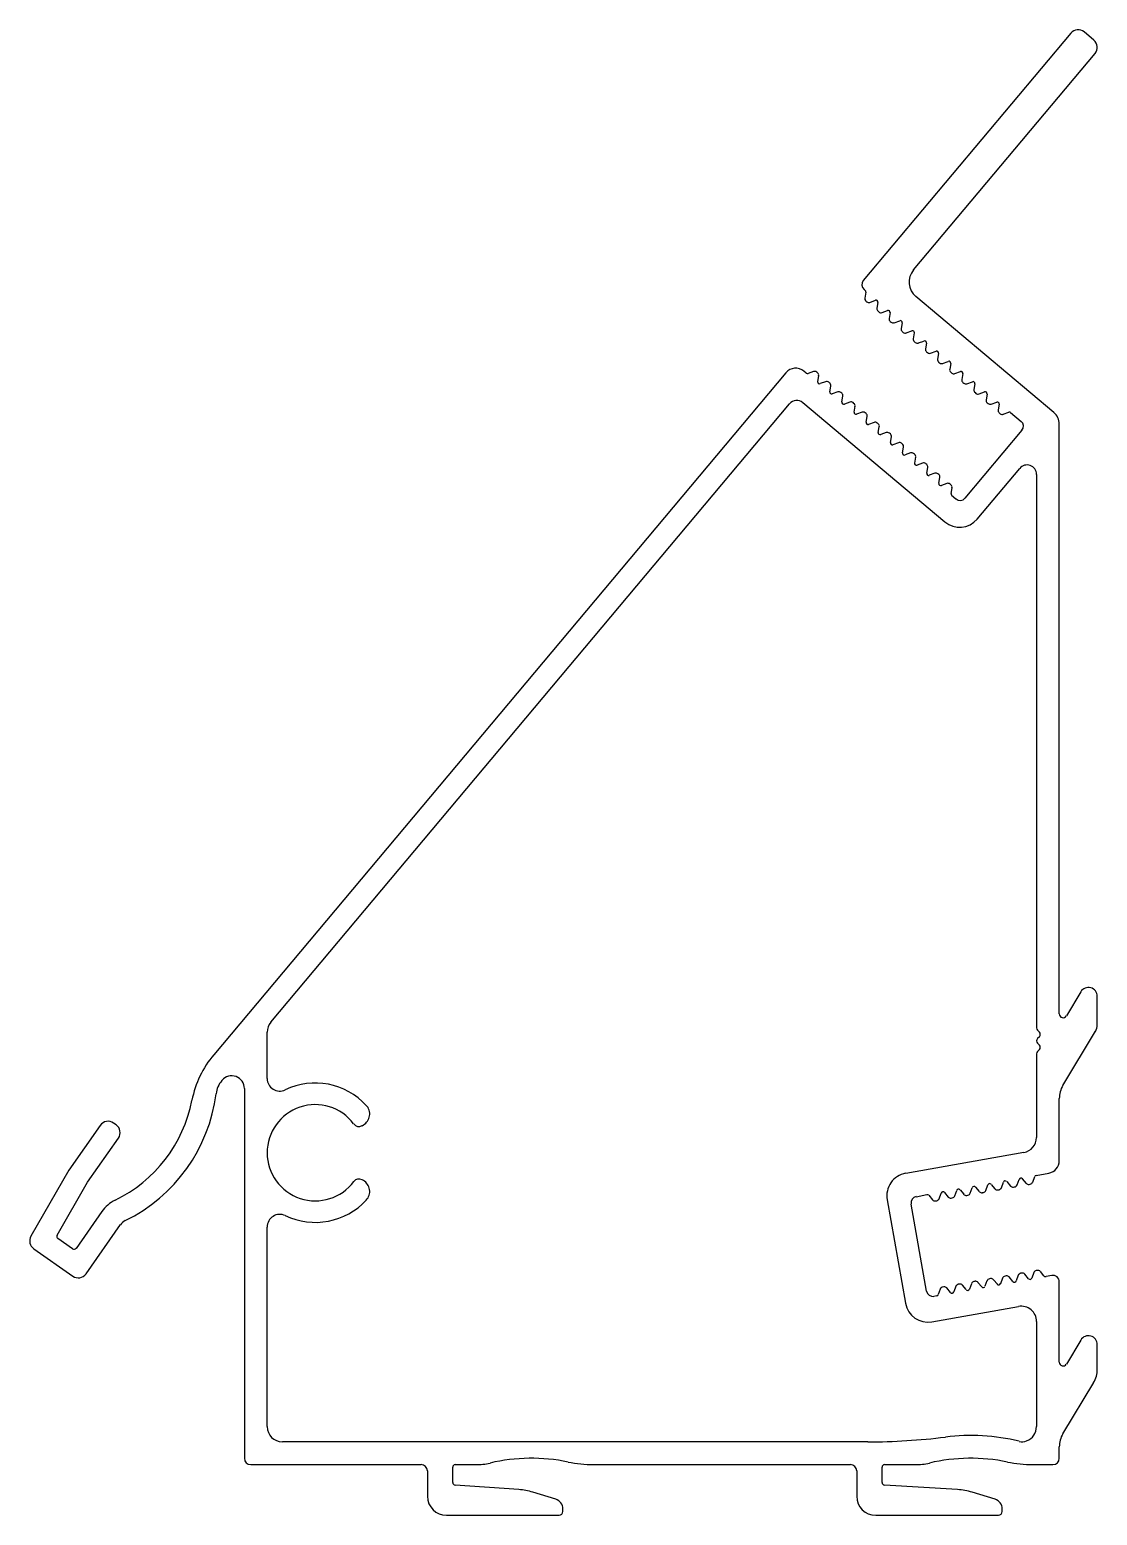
# Model space of a CAD drawing. Extents: x 2810 to 2894, y 1386 to 1503.
import ezdxf

# ---------------------------------------------------------------- set-up
doc = ezdxf.new("R2010")
doc.units = 0
doc.layers.add('MAAT', color=1, linetype='CONTINUOUS')

msp = doc.modelspace()

# ---------------------------------------------------------------- linework, layer by layer
at = {"layer": 'MAAT', "color": 0}
for p, q in [((2892.07, 1502.81), (2875.68, 1483.27)), ((2893.89, 1502.26), (2893.13, 1502.9)), ((2879.65, 1484.11), (2893.99, 1501.2)), ((2875.74, 1482.57), (2875.83, 1482.48)), ((2875.88, 1482.34), (2875.8, 1481.89)), ((2875.89, 1481.65), (2875.96, 1481.59)), ((2876.21, 1481.55), (2876.64, 1481.71)), ((2890.73, 1472.85), (2879.83, 1482)), ((2876.84, 1481.54), (2876.76, 1481.09)), ((2876.85, 1480.85), (2876.92, 1480.79)), ((2877.17, 1480.75), (2877.6, 1480.9)), ((2877.8, 1480.74), (2877.72, 1480.28)), ((2877.8, 1480.05), (2877.88, 1479.99)), ((2878.12, 1479.94), (2878.56, 1480.1)), ((2878.76, 1479.93), (2878.68, 1479.48)), ((2879.08, 1479.14), (2879.52, 1479.3)), ((2878.76, 1479.24), (2878.84, 1479.18)), ((2879.71, 1479.13), (2879.63, 1478.67)), ((2879.72, 1478.44), (2879.79, 1478.38)), ((2880.04, 1478.34), (2880.47, 1478.49)), ((2880.67, 1478.33), (2880.59, 1477.87)), ((2880.68, 1477.64), (2880.75, 1477.58)), ((2881, 1477.53), (2881.43, 1477.69)), ((2881.63, 1477.52), (2881.55, 1477.07)), ((2869.57, 1475.99), (2824.38, 1422.14)), ((2871.17, 1475.95), (2870.98, 1476.12)), ((2871.75, 1476.09), (2871.32, 1475.93)), ((2872.07, 1475.98), (2872, 1476.04)), ((2872.08, 1475.29), (2872.16, 1475.75)), ((2881.63, 1476.83), (2881.71, 1476.77)), ((2881.95, 1476.73), (2882.39, 1476.89)), ((2882.59, 1476.72), (2882.51, 1476.26)), ((2882.59, 1476.03), (2882.67, 1475.97)), ((2882.91, 1475.92), (2883.35, 1476.08)), ((2883.54, 1475.92), (2883.46, 1475.46)), ((2872.71, 1475.28), (2872.27, 1475.13)), ((2873.03, 1475.18), (2872.95, 1475.24)), ((2873.03, 1474.49), (2873.11, 1474.94)), ((2883.55, 1475.23), (2883.62, 1475.16)), ((2883.87, 1475.12), (2884.3, 1475.28)), ((2884.5, 1475.11), (2884.42, 1474.66)), ((2828.88, 1424.7), (2869.86, 1473.53)), ((2870.91, 1473.63), (2882.13, 1464.21)), ((2873.67, 1474.48), (2873.23, 1474.32)), ((2873.99, 1474.37), (2873.91, 1474.44)), ((2873.99, 1473.69), (2874.07, 1474.14)), ((2874.62, 1473.68), (2874.19, 1473.52)), ((2874.94, 1473.57), (2874.87, 1473.63)), ((2884.51, 1474.42), (2884.58, 1474.36)), ((2884.83, 1474.32), (2885.26, 1474.48)), ((2885.46, 1474.31), (2885.38, 1473.85)), ((2885.47, 1473.62), (2885.54, 1473.56)), ((2885.78, 1473.51), (2886.22, 1473.67)), ((2886.42, 1473.51), (2886.34, 1473.05)), ((2874.95, 1472.88), (2875.03, 1473.34)), ((2875.58, 1472.87), (2875.15, 1472.71)), ((2875.9, 1472.77), (2875.83, 1472.83)), ((2875.91, 1472.08), (2875.99, 1472.53)), ((2886.42, 1472.82), (2886.5, 1472.75)), ((2886.74, 1472.71), (2887.18, 1472.87)), ((2887.32, 1472.84), (2888.15, 1472.15)), ((2876.54, 1472.07), (2876.1, 1471.91)), ((2876.86, 1471.96), (2876.79, 1472.03)), ((2876.86, 1471.27), (2876.94, 1471.73)), ((2877.5, 1471.27), (2877.06, 1471.11)), ((2877.82, 1471.16), (2877.74, 1471.22)), ((2888.21, 1471.45), (2883.71, 1466.09)), ((2891.16, 1425.36), (2891.16, 1471.93)), ((2877.82, 1470.47), (2877.9, 1470.93)), ((2878.45, 1470.46), (2878.02, 1470.3)), ((2878.77, 1470.36), (2878.7, 1470.42)), ((2878.78, 1469.67), (2878.86, 1470.12)), ((2879.41, 1469.66), (2878.98, 1469.5)), ((2879.73, 1469.55), (2879.66, 1469.62)), ((2879.74, 1468.86), (2879.82, 1469.32)), ((2880.37, 1468.86), (2879.94, 1468.7)), ((2880.69, 1468.75), (2880.62, 1468.81)), ((2880.69, 1468.06), (2880.77, 1468.52)), ((2881.33, 1468.05), (2880.89, 1467.89)), ((2881.65, 1467.95), (2881.57, 1468.01)), ((2881.65, 1467.26), (2881.73, 1467.71)), ((2884.67, 1464.43), (2888.04, 1468.44)), ((2889.36, 1467.96), (2889.36, 1424.25)), ((2882.28, 1467.25), (2881.85, 1467.09)), ((2882.6, 1467.14), (2882.53, 1467.2)), ((2882.61, 1466.45), (2882.69, 1466.91)), ((2883, 1466.02), (2882.66, 1466.31)), ((2892.86, 1427.11), (2891.72, 1425.21)), ((2894.16, 1424.5), (2894.16, 1426.75)), ((2828.6, 1420.26), (2828.6, 1423.93)), ((2889.44, 1424.07), (2889.59, 1423.92)), ((2889.59, 1423.56), (2889.44, 1423.41)), ((2889.44, 1423.06), (2889.59, 1422.9)), ((2891.45, 1419.71), (2894.02, 1423.99)), ((2889.36, 1422.21), (2889.36, 1415.6)), ((2889.59, 1422.55), (2889.44, 1422.39)), ((2825.02, 1420.1), (2825.03, 1420.11)), ((2826.8, 1419.47), (2826.8, 1390.27)), ((2891.16, 1413.77), (2891.16, 1418.68)), ((2815.42, 1416.56), (2812.94, 1413.01)), ((2816.67, 1416.6), (2816.47, 1416.74)), ((2836.1, 1416.53), (2836.2, 1416.59)), ((2814.42, 1412.07), (2816.86, 1415.56)), ((2888.37, 1414.42), (2879.03, 1412.77)), ((2812.94, 1413.01), (2809.95, 1407.8)), ((2889.06, 1412.08), (2889.22, 1412.51)), ((2889.33, 1412.61), (2890.34, 1412.78)), ((2812.01, 1407.88), (2814.42, 1412.07)), ((2836.2, 1412.2), (2836.1, 1412.26)), ((2881.67, 1410.77), (2881.83, 1411.21)), ((2882.09, 1411.25), (2882.38, 1410.9)), ((2882.9, 1410.99), (2883.06, 1411.42)), ((2883.32, 1411.47), (2883.61, 1411.12)), ((2884.13, 1411.21), (2884.29, 1411.64)), ((2884.55, 1411.69), (2884.84, 1411.33)), ((2885.08, 1411.25), (2885.17, 1411.26)), ((2885.36, 1411.42), (2885.52, 1411.86)), ((2885.78, 1411.9), (2886.07, 1411.55)), ((2886.31, 1411.46), (2886.4, 1411.48)), ((2886.6, 1411.64), (2886.75, 1412.08)), ((2887.01, 1412.12), (2887.31, 1411.77)), ((2887.54, 1411.68), (2887.63, 1411.7)), ((2887.83, 1411.86), (2887.98, 1412.29)), ((2888.24, 1412.34), (2888.54, 1411.98)), ((2888.77, 1411.9), (2888.87, 1411.92)), ((2877.57, 1410.69), (2879.01, 1402.51)), ((2880.67, 1403.46), (2879.46, 1410.35)), ((2879.86, 1410.93), (2880.71, 1411.09)), ((2880.85, 1411.04), (2881.15, 1410.68)), ((2881.39, 1410.6), (2881.48, 1410.61)), ((2882.62, 1410.81), (2882.71, 1410.83)), ((2883.85, 1411.03), (2883.94, 1411.05)), ((2815.54, 1409.75), (2813.51, 1406.85)), ((2814.3, 1404.84), (2817.01, 1408.72)), ((2828.6, 1392.77), (2828.6, 1408.53)), ((2810.17, 1406.81), (2813.25, 1404.65)), ((2813.23, 1406.8), (2812.07, 1407.62)), ((2884.51, 1404.24), (2884.41, 1404.23)), ((2885.45, 1404.28), (2885.29, 1403.85)), ((2885.74, 1404.46), (2885.64, 1404.44)), ((2886.27, 1404.02), (2885.97, 1404.37)), ((2886.68, 1404.5), (2886.53, 1404.06)), ((2886.97, 1404.68), (2886.88, 1404.66)), ((2887.5, 1404.24), (2887.2, 1404.59)), ((2887.91, 1404.72), (2887.76, 1404.28)), ((2888.2, 1404.89), (2888.11, 1404.88)), ((2888.73, 1404.45), (2888.43, 1404.81)), ((2889.15, 1404.93), (2888.99, 1404.5)), ((2889.43, 1405.11), (2889.34, 1405.09)), ((2889.94, 1404.69), (2889.67, 1405.02)), ((2890.58, 1404.7), (2890.13, 1404.62)), ((2891.16, 1397.86), (2891.16, 1404.21)), ((2881.49, 1403.1), (2881.25, 1403.06)), ((2881.76, 1403.63), (2881.6, 1403.2)), ((2882.05, 1403.81), (2881.95, 1403.79)), ((2882.58, 1403.37), (2882.28, 1403.72)), ((2882.99, 1403.85), (2882.83, 1403.41)), ((2883.28, 1404.02), (2883.18, 1404.01)), ((2883.81, 1403.59), (2883.51, 1403.94)), ((2884.22, 1404.06), (2884.06, 1403.63)), ((2885.04, 1403.8), (2884.74, 1404.16)), ((2881.1, 1401.05), (2887.95, 1402.26)), ((2889.36, 1401.08), (2889.36, 1392.77)), ((2892.86, 1399.61), (2891.72, 1397.71)), ((2894.16, 1397.28), (2894.16, 1399.25)), ((2891.45, 1392.21), (2893.88, 1396.25)), ((2876.04, 1391.57), (2829.8, 1391.57)), ((2891.16, 1390.27), (2891.16, 1391.18)), ((2827.3, 1389.77), (2840.76, 1389.77)), ((2841.26, 1389.27), (2841.26, 1387.27)), ((2843.26, 1388.36), (2843.26, 1389.57)), ((2843.46, 1389.77), (2845.08, 1389.77)), ((2854.38, 1389.77), (2874.66, 1389.77)), ((2875.16, 1389.27), (2875.16, 1387.27)), ((2877.16, 1388.36), (2877.16, 1389.57)), ((2877.36, 1389.77), (2879.78, 1389.77)), ((2889.08, 1389.77), (2890.66, 1389.77)), ((2848.48, 1387.8), (2843.45, 1388.16)), ((2883.13, 1387.8), (2877.35, 1388.16)), ((2851.4, 1387.04), (2849.58, 1387.59)), ((2886.1, 1387.04), (2884.28, 1387.59)), ((2842.76, 1385.77), (2851.66, 1385.77)), ((2851.96, 1386.07), (2851.96, 1386.27)), ((2876.66, 1385.77), (2886.36, 1385.77)), ((2886.66, 1386.07), (2886.66, 1386.27))]:
    msp.add_line(p, q, dxfattribs=at)
for centre, radius, start, end in [((2892.65, 1502.33), 0.75, 50, 140), ((2893.41, 1501.68), 0.75, 320, 50), ((2880.8, 1483.15), 1.5, 140, 230), ((2876.06, 1482.95), 0.5, 140, 230), ((2876.05, 1481.85), 0.25, 170, 230), ((2875.74, 1482.37), 0.15, 350, 50), ((2876.12, 1481.78), 0.25, 230, 290), ((2876.69, 1481.57), 0.15, 50, 110), ((2876.69, 1481.57), 0.15, 350, 50), ((2877.01, 1481.04), 0.25, 170, 230), ((2877.08, 1480.98), 0.25, 230, 290), ((2877.65, 1480.76), 0.15, 50, 110), ((2877.65, 1480.76), 0.15, 350, 50), ((2877.97, 1480.24), 0.25, 170, 230), ((2878.04, 1480.18), 0.25, 230, 290), ((2878.61, 1479.96), 0.15, 50, 110), ((2878.92, 1479.43), 0.25, 170, 230), ((2878.61, 1479.96), 0.15, 350, 50), ((2879.57, 1479.16), 0.15, 50, 110), ((2879.57, 1479.16), 0.15, 350, 50), ((2879, 1479.37), 0.25, 230, 290), ((2879.88, 1478.63), 0.25, 170, 230), ((2879.95, 1478.57), 0.25, 230, 290), ((2880.52, 1478.35), 0.15, 50, 110), ((2880.52, 1478.35), 0.15, 350, 50), ((2880.84, 1477.83), 0.25, 170, 230), ((2880.91, 1477.77), 0.25, 230, 290), ((2881.48, 1477.55), 0.15, 50, 110), ((2881.8, 1477.02), 0.25, 170, 230), ((2881.48, 1477.55), 0.15, 350, 50), ((2870.34, 1475.35), 1, 50, 140), ((2871.27, 1476.07), 0.15, 230, 290), ((2871.84, 1475.85), 0.25, 50, 110), ((2871.91, 1475.79), 0.25, 350, 50), ((2881.87, 1476.96), 0.25, 230, 290), ((2882.44, 1476.75), 0.15, 50, 110), ((2882.75, 1476.22), 0.25, 170, 230), ((2882.44, 1476.75), 0.15, 350, 50), ((2882.83, 1476.16), 0.25, 230, 290), ((2883.4, 1475.94), 0.15, 50, 110), ((2883.4, 1475.94), 0.15, 350, 50), ((2872.22, 1475.27), 0.15, 170, 230), ((2872.22, 1475.27), 0.15, 230, 290), ((2872.79, 1475.05), 0.25, 50, 110), ((2872.87, 1474.99), 0.25, 350, 50), ((2883.71, 1475.42), 0.25, 170, 230), ((2883.78, 1475.36), 0.25, 230, 290), ((2884.35, 1475.14), 0.15, 50, 110), ((2884.67, 1474.61), 0.25, 170, 230), ((2884.35, 1475.14), 0.15, 350, 50), ((2870.43, 1473.05), 0.75, 50, 140), ((2873.18, 1474.46), 0.15, 170, 230), ((2873.18, 1474.46), 0.15, 230, 290), ((2873.75, 1474.24), 0.25, 50, 110), ((2873.82, 1474.18), 0.25, 350, 50), ((2874.14, 1473.66), 0.15, 170, 230), ((2874.14, 1473.66), 0.15, 230, 290), ((2874.71, 1473.44), 0.25, 50, 110), ((2874.78, 1473.38), 0.25, 350, 50), ((2884.74, 1474.55), 0.25, 230, 290), ((2885.31, 1474.33), 0.15, 50, 110), ((2885.63, 1473.81), 0.25, 170, 230), ((2885.31, 1474.33), 0.15, 350, 50), ((2885.7, 1473.75), 0.25, 230, 290), ((2886.27, 1473.53), 0.15, 50, 110), ((2886.27, 1473.53), 0.15, 350, 50), ((2875.1, 1472.86), 0.15, 170, 230), ((2875.1, 1472.86), 0.15, 230, 290), ((2875.67, 1472.64), 0.25, 50, 110), ((2875.74, 1472.58), 0.25, 350, 50), ((2886.58, 1473.01), 0.25, 170, 230), ((2886.66, 1472.95), 0.25, 230, 290), ((2887.23, 1472.73), 0.15, 50, 110), ((2889.96, 1471.93), 1.2, 0, 50), ((2876.05, 1472.05), 0.15, 170, 230), ((2876.05, 1472.05), 0.15, 230, 290), ((2876.62, 1471.83), 0.25, 50, 110), ((2876.7, 1471.77), 0.25, 350, 50), ((2877.01, 1471.25), 0.15, 170, 230), ((2877.01, 1471.25), 0.15, 230, 290), ((2877.58, 1471.03), 0.25, 50, 110), ((2877.66, 1470.97), 0.25, 350, 50), ((2887.83, 1471.77), 0.5, 320, 50), ((2877.97, 1470.45), 0.15, 170, 230), ((2877.97, 1470.45), 0.15, 230, 290), ((2878.54, 1470.23), 0.25, 50, 110), ((2878.61, 1470.17), 0.25, 350, 50), ((2878.93, 1469.64), 0.15, 170, 230), ((2878.93, 1469.64), 0.15, 230, 290), ((2879.5, 1469.42), 0.25, 50, 110), ((2879.57, 1469.36), 0.25, 350, 50), ((2879.88, 1468.84), 0.15, 170, 230), ((2879.88, 1468.84), 0.15, 230, 290), ((2880.45, 1468.62), 0.25, 50, 110), ((2880.53, 1468.56), 0.25, 350, 50), ((2888.61, 1467.96), 0.75, 0, 140), ((2880.84, 1468.03), 0.15, 170, 230), ((2880.84, 1468.03), 0.15, 230, 290), ((2881.41, 1467.82), 0.25, 50, 110), ((2881.49, 1467.76), 0.25, 350, 50), ((2881.8, 1467.23), 0.15, 170, 230), ((2881.8, 1467.23), 0.15, 230, 290), ((2882.37, 1467.01), 0.25, 50, 110), ((2882.44, 1466.95), 0.25, 350, 50), ((2882.76, 1466.43), 0.15, 170, 230), ((2883.33, 1466.41), 0.5, 230, 320), ((2883.29, 1465.59), 1.8, 230, 320), ((2893.46, 1426.75), 0.7, 0, 148.9761), ((2891.46, 1425.36), 0.3, 180, 328.9761), ((2829.8, 1423.93), 1.2, 140, 180), ((2889.61, 1424.25), 0.25, 180, 225), ((2893.16, 1424.5), 1, 328.9761, 360), ((2889.61, 1423.23), 0.25, 135, 225), ((2889.41, 1423.74), 0.25, 315, 45), ((2830.51, 1417), 8, 140, 168.9094), ((2889.61, 1422.21), 0.25, 135, 180), ((2889.41, 1422.72), 0.25, 315, 45), ((2826.55, 1418.81), 2, 140, 172.821), ((2825.8, 1419.47), 1, 0, 140), ((2829.6, 1420.26), 1, 180, 295.5164), ((2832.4, 1414.4), 5.5, 42.8396, 115.5164), ((2893.16, 1418.68), 2, 148.9761, 180), ((2811.72, 1420.68), 11.15, 295.9882, 348.9094), ((2811.72, 1420.68), 12.95, 295.9882, 352.821), ((2832.4, 1414.4), 3.8, 37.0412, 323.3226), ((2835.7, 1417.46), 1, 300, 42.8396), ((2816.04, 1416.13), 0.75, 55, 145), ((2816.24, 1415.99), 0.75, 325, 55), ((2835.85, 1416.97), 0.5, 213.9204, 300.0756), ((2888.16, 1415.6), 1.2, 280, 360), ((2890.16, 1413.77), 1, 280, 360), ((2879.34, 1411), 1.8, 100, 190), ((2888.13, 1412.24), 0.15, 100, 160), ((2888.13, 1412.24), 0.15, 40, 100), ((2889.36, 1412.46), 0.15, 100, 160), ((2835.85, 1411.83), 0.5, 60, 143.3226), ((2835.7, 1411.34), 1, 317.1604, 60), ((2881.97, 1411.16), 0.15, 100, 160), ((2881.97, 1411.16), 0.15, 40, 100), ((2883.2, 1411.37), 0.15, 100, 160), ((2883.2, 1411.37), 0.15, 40, 100), ((2883.9, 1411.29), 0.25, 280, 340), ((2884.43, 1411.59), 0.15, 100, 160), ((2884.43, 1411.59), 0.15, 40, 100), ((2885.04, 1411.49), 0.25, 220, 280), ((2885.13, 1411.51), 0.25, 280, 340), ((2885.66, 1411.81), 0.15, 100, 160), ((2885.66, 1411.81), 0.15, 40, 100), ((2886.27, 1411.71), 0.25, 220, 280), ((2886.36, 1411.73), 0.25, 280, 340), ((2886.89, 1412.02), 0.15, 100, 160), ((2886.89, 1412.02), 0.15, 40, 100), ((2887.5, 1411.93), 0.25, 220, 280), ((2887.59, 1411.94), 0.25, 280, 340), ((2888.73, 1412.15), 0.25, 220, 280), ((2888.82, 1412.16), 0.25, 280, 340), ((2817.83, 1408.14), 2.8, 115.9882, 145), ((2832.4, 1414.4), 5.5, 244.4836, 317.1604), ((2879.95, 1410.44), 0.5, 100.5745, 190), ((2880.74, 1410.94), 0.15, 40, 100.5745), ((2881.34, 1410.84), 0.25, 220, 280), ((2881.44, 1410.86), 0.25, 280, 340), ((2882.57, 1411.06), 0.25, 220, 280), ((2882.67, 1411.08), 0.25, 280, 340), ((2883.8, 1411.28), 0.25, 220, 280), ((2817.83, 1408.14), 1, 115.9882, 145), ((2829.6, 1408.53), 1, 64.4836, 180), ((2810.6, 1407.43), 0.75, 150.1428, 235), ((2812.18, 1407.78), 0.2, 150.1428, 235), ((2813.35, 1406.97), 0.2, 235, 325), ((2813.68, 1405.27), 0.75, 235, 325), ((2884.46, 1403.98), 0.25, 100, 160), ((2884.55, 1404), 0.25, 40, 100), ((2885.69, 1404.2), 0.25, 100, 160), ((2885.78, 1404.21), 0.25, 40, 100), ((2886.92, 1404.41), 0.25, 100, 160), ((2887.01, 1404.43), 0.25, 40, 100), ((2887.62, 1404.33), 0.15, 220, 280), ((2887.62, 1404.33), 0.15, 280, 340), ((2888.15, 1404.63), 0.25, 100, 160), ((2888.24, 1404.65), 0.25, 40, 100), ((2888.85, 1404.55), 0.15, 220, 280), ((2888.85, 1404.55), 0.15, 280, 340), ((2889.38, 1404.85), 0.25, 100, 160), ((2889.47, 1404.86), 0.25, 40, 100), ((2890.1, 1404.82), 0.2, 220, 280), ((2890.66, 1404.21), 0.5, 0, 100), ((2881.17, 1403.55), 0.5, 190, 280), ((2881.46, 1403.25), 0.15, 280, 340), ((2881.99, 1403.55), 0.25, 100, 160), ((2882.09, 1403.56), 0.25, 40, 100), ((2882.69, 1403.46), 0.15, 220, 280), ((2882.69, 1403.46), 0.15, 280, 340), ((2883.23, 1403.76), 0.25, 100, 160), ((2883.32, 1403.78), 0.25, 40, 100), ((2883.92, 1403.68), 0.15, 220, 280), ((2883.92, 1403.68), 0.15, 280, 340), ((2885.15, 1403.9), 0.15, 220, 280), ((2885.15, 1403.9), 0.15, 280, 340), ((2886.38, 1404.12), 0.15, 220, 280), ((2886.38, 1404.12), 0.15, 280, 340), ((2880.79, 1402.82), 1.8, 190, 280), ((2888.16, 1401.08), 1.2, 0, 100), ((2893.46, 1399.25), 0.7, 0, 148.9761), ((2891.46, 1397.86), 0.3, 180, 328.9761), ((2892.16, 1397.28), 2, 328.9761, 0), ((2829.8, 1392.77), 1.2, 180, 270), ((2888.16, 1392.77), 1.2, 290.6522, 0), ((2876.04, 1441.57), 50, 270, 277.0437), ((2884.16, 1375.82), 16.25, 76.351, 97.0437), ((2888.23, 1392.58), 1, 256.351, 290.6522), ((2893.16, 1391.18), 2, 148.9761, 180), ((2827.3, 1390.27), 0.5, 180, 270), ((2849.46, 1375.82), 14.45, 78.3928, 103.0196), ((2884.16, 1375.82), 14.45, 78.3928, 103.0196), ((2890.66, 1390.27), 0.5, 270, 0), ((2840.76, 1389.27), 0.5, 0, 90), ((2843.46, 1389.57), 0.2, 90, 180), ((2845.08, 1394.77), 5, 270, 283.0196), ((2854.38, 1399.77), 10, 258.3928, 270), ((2874.66, 1389.27), 0.5, 0, 90), ((2877.36, 1389.57), 0.2, 90, 180), ((2879.78, 1394.77), 5, 270, 283.0196), ((2889.08, 1399.77), 10, 258.3928, 270), ((2843.46, 1388.36), 0.2, 180, 265.9197), ((2848.12, 1382.81), 5, 73, 85.9197), ((2877.36, 1388.36), 0.2, 180, 266.4808), ((2882.82, 1382.81), 5, 73, 86.4808), ((2842.76, 1387.27), 1.5, 180, 270), ((2851.16, 1386.27), 0.8, 0, 73), ((2876.66, 1387.27), 1.5, 180, 270), ((2885.86, 1386.27), 0.8, 0, 73), ((2851.66, 1386.07), 0.3, 270, 360), ((2886.36, 1386.07), 0.3, 270, 360)]:
    msp.add_arc(centre, radius, start, end, dxfattribs=at)

doc.saveas('drawing.dxf')
